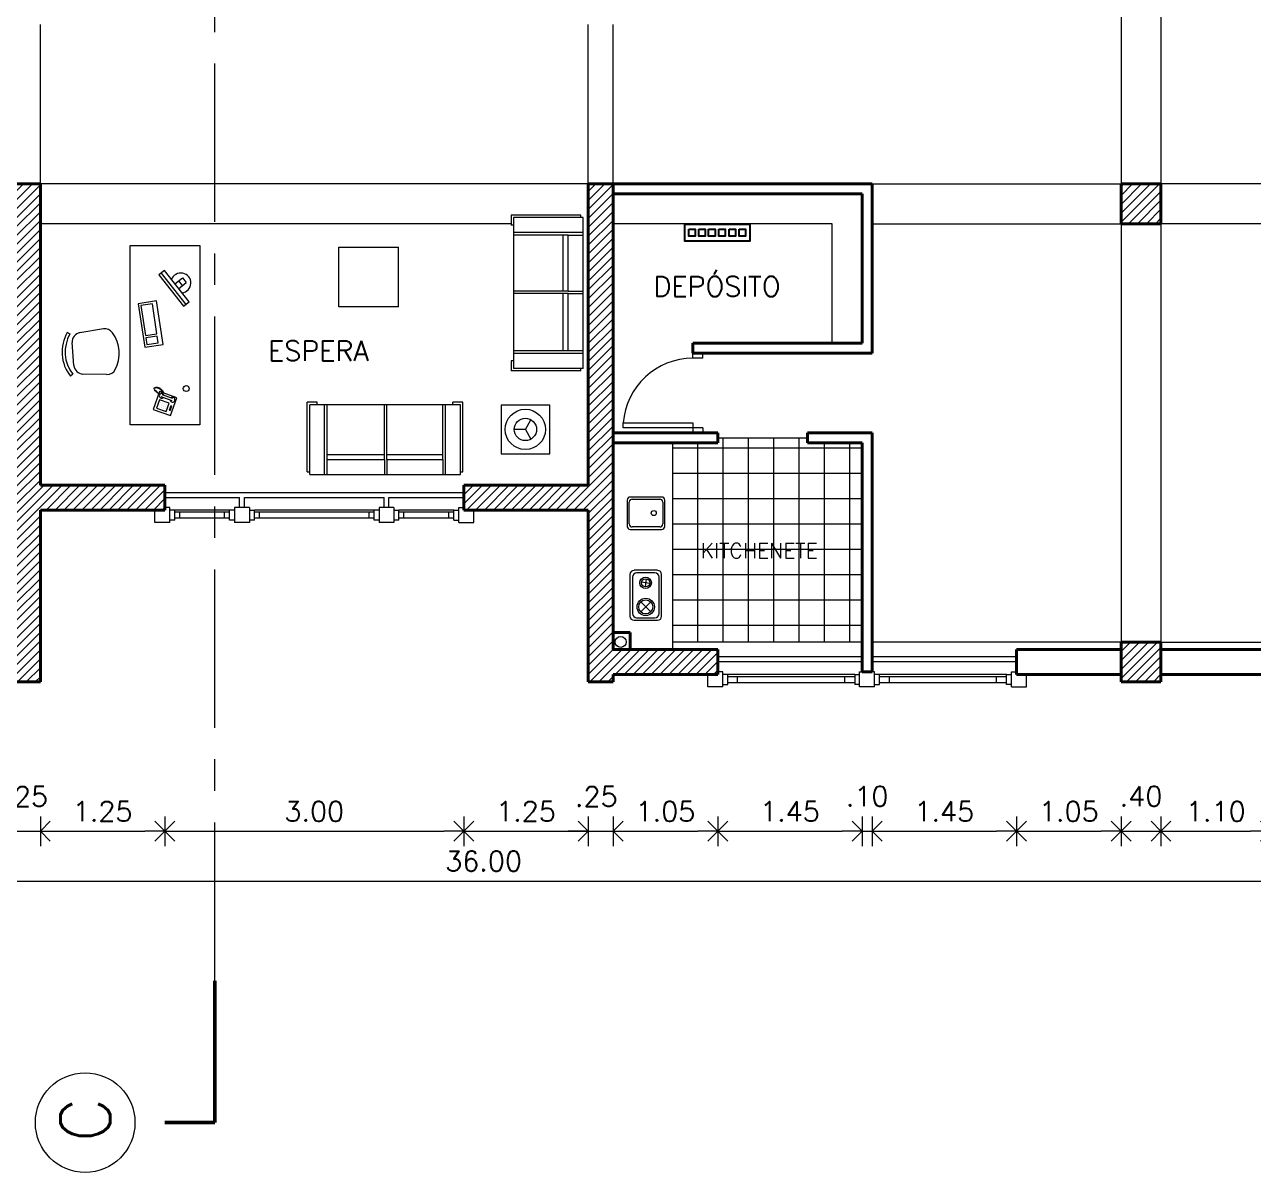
# Model space of a CAD drawing. Extents: x 1018 to 1366, y -109 to 186.
# Drawn here: x 1102.31 to 1114.64, y 107.49 to 119.02 of the extents above; entities that cross this region are included whole.
import ezdxf

# ---------------------------------------------------------------- set-up
doc = ezdxf.new("R2010")
doc.units = 0
doc.header["$LTSCALE"] = 0.5
doc.linetypes.add('CENTER', pattern=[50.8, 31.75, -6.35, 6.35, -6.35])
doc.layers.get('0').update_dxf_attribs({"linetype": 'CONTINUOUS'})
doc.layers.get('Defpoints').update_dxf_attribs({"linetype": 'CONTINUOUS'})
for name, color, linetype, lineweight in [('Acotaciones', 9, 'CONTINUOUS', 9), ('Carpintería', 55, 'CONTINUOUS', 20), ('Detalles .05', 243, 'CONTINUOUS', 5), ('Detalles 01', 8, 'CONTINUOUS', 9), ('Equipamiento fijo', 31, 'CONTINUOUS', 13), ('Equipamiento movil', 33, 'CONTINUOUS', 9), ('Muros corte', 7, 'CONTINUOUS', 40), ('Punta 015', 64, 'CONTINUOUS', 13), ('Punta 02', 11, 'CONTINUOUS', 20), ('Punta 05', 52, 'CONTINUOUS', 50), ('Tratamiento pisos', 251, 'CONTINUOUS', 9)]:
    doc.layers.add(name, color=color, linetype=linetype, lineweight=lineweight)
doc.layers.add('Cableado', color=100, linetype='CONTINUOUS')
doc.styles.add('Texto 1.5 mm', font='simplex.shx', dxfattribs={"height": 0.15})
doc.styles.add('Texto 2 mm', font='simplex.shx', dxfattribs={"height": 0.2})
doc.styles.add('Texto 5 mm', font='simplex.shx', dxfattribs={"height": 0.5})
doc.dimstyles.new('Primera línea', dxfattribs={"dimscale": 0, "dimtxt": 0.2, "dimasz": 0.2, "dimexe": 0.15, "dimexo": 0, "dimgap": 0.1, "dimtad": 1, "dimzin": 4, "dimdsep": 46, "dimtxsty": 'Texto 2 mm', "dimblk": 'OPEN90', "dimcen": 2.5, "dimclrd": 256, "dimclre": 256, "dimclrt": 256, "dimadec": 0, "dimazin": 0, "dimtfac": 1, "dimtmove": 2, "dimatfit": 3, "dimldrblk": 'OPEN90', "dimfxl": 1, "dimtolj": 1, "dimtzin": 0, "dimlwd": -1, "dimlwe": -1, "dimarcsym": 0})
doc.dimstyles.new('Segunda línea', dxfattribs={"dimscale": 0, "dimtxt": 0.2, "dimasz": 0.2, "dimexe": 0.15, "dimexo": 0.5, "dimgap": 0.1, "dimtad": 1, "dimzin": 4, "dimdsep": 46, "dimtxsty": 'Texto 2 mm', "dimblk": 'OPEN90', "dimcen": 2.5, "dimclrd": 256, "dimclre": 256, "dimclrt": 256, "dimadec": 0, "dimazin": 0, "dimtfac": 1, "dimtmove": 2, "dimatfit": 3, "dimldrblk": 'OPEN90', "dimfxl": 1, "dimtolj": 1, "dimtzin": 0, "dimlwd": -1, "dimlwe": -1, "dimarcsym": 0})
pattern_1 = [(45, (-1.931384, 0.21057), (-0.0449012806, 0.0449012806), [])]

# ---------------------------------------------------------------- blocks, each defined once
blk = doc.blocks.new('Velador planta')
for q in [(-4.33, 2.5), (4.33, 2.5), (0, -5)]:
    blk.add_line((0, 0), q)
for radius in [9, 5]:
    blk.add_circle((0, 0), radius)
blk = doc.blocks.new('TELEFONO')
at = {"layer": 'Detalles .05'}
for p, q in [((0.139, 0.134), (-0.098, 0.134)), ((-0.098, 0.134), (-0.098, -0.099)), ((-0.071, 0.089), (-0.071, -0.055)), ((-0.043, 0.089), (-0.043, -0.055)), ((0.108, 0.063), (0, 0.063)), ((0, 0.063), (0, -0.063)), ((0.081, 0.108), (0.023, 0.108)), ((0.023, 0.108), (0.023, 0.094)), ((0.023, 0.094), (0.081, 0.094)), ((0.027, 0.041), (0.027, 0.041)), ((0.027, 0.014), (0.027, 0.014)), ((0.054, 0.041), (0.054, 0.041)), ((0.054, 0.014), (0.054, 0.014)), ((0.081, 0.094), (0.081, 0.108)), ((0.081, 0.041), (0.081, 0.041)), ((0.081, 0.014), (0.081, 0.014)), ((0.108, -0.063), (0.108, 0.063)), ((0.139, -0.099), (0.139, 0.134)), ((-0.129, -0.104), (-0.147, -0.11)), ((-0.129, -0.116), (-0.147, -0.121)), ((-0.129, -0.127), (-0.147, -0.133)), ((-0.129, -0.139), (-0.147, -0.145)), ((-0.124, -0.093), (-0.141, -0.098)), ((-0.124, -0.15), (-0.141, -0.156)), ((-0.118, -0.081), (-0.135, -0.087)), ((-0.112, -0.07), (-0.129, -0.075)), ((-0.106, -0.058), (-0.124, -0.064)), ((-0.101, -0.047), (-0.118, -0.052)), ((-0.083, -0.145), (-0.101, -0.15)), ((-0.098, -0.099), (0.139, -0.099)), ((-0.078, -0.133), (-0.095, -0.139)), ((-0.072, -0.121), (-0.089, -0.127)), ((-0.067, -0.083), (-0.078, -0.116)), ((0, -0.063), (0.108, -0.063)), ((0.027, -0.013), (0.027, -0.013)), ((0.027, -0.04), (0.027, -0.04)), ((0.054, -0.013), (0.054, -0.013)), ((0.054, -0.04), (0.054, -0.04)), ((0.081, -0.013), (0.081, -0.013)), ((0.081, -0.04), (0.081, -0.04)), ((-0.118, -0.162), (-0.135, -0.168)), ((-0.104, -0.17), (-0.122, -0.176)), ((-0.089, -0.156), (-0.106, -0.162))]:
    blk.add_line(p, q, dxfattribs=at)
for centre, start, end in [((-0.057, 0.089), 298.4915, 241.5085), ((-0.057, -0.055), 118.4915, 61.5085)]:
    blk.add_arc(centre, 0.0302, start, end, dxfattribs=at)
blk = doc.blocks.new('RECTANG')
for p, q in [((1, 1), (0, 1)), ((0, 1), (0, 0)), ((1, 0), (1, 1)), ((0, 0), (1, 0))]:
    blk.add_line(p, q)
blk = doc.blocks.new('KEYBOARD', base_point=(60, 294))
for p, xscale, yscale, zscale in [((60, 294), 19, 8, 19), ((61, 295), 13, 5, 13), ((75, 295), 3, 5, 3)]:
    blk.add_blockref('RECTANG', p, dxfattribs=dict(xscale=xscale, yscale=yscale, zscale=zscale))
blk = doc.blocks.new('silla compu')
for p, q in [((-0.198, 0.131), (-0.215, -0.107)), ((0.255, 0.058), (0.197, -0.173)), ((-0.225, -0.207), (-0.247, -0.23)), ((0.092, -0.242), (-0.137, -0.206)), ((0.175, -0.271), (0.188, -0.3))]:
    blk.add_line(p, q)
for centre, radius, start, end in [((-0.105, 0.124), 0.0936, 112.4967, 175.8734), ((-0.005, -0.116), 0.354, 49.3107, 112.4967), ((0.175, 0.085), 0.0838, 341.6928, 53.5518), ((-0.122, -0.113), 0.0936, 175.8734, 260.9037), ((0.022, 0.055), 0.392, 226.6455, 295.1618), ((0.022, 0.055), 0.361, 226.6972, 295.1102), ((0.098, -0.138), 0.105, 266.1879, 340.6498)]:
    blk.add_arc(centre, radius, start, end)
blk = doc.blocks.new('_Open90')
at = {"color": 0, "linetype": 'ByBlock', "lineweight": -2}
for p, q in [((0, 0), (-1, 0)), ((-0.5, 0.5), (0, 0)), ((0, 0), (-0.5, -0.5))]:
    blk.add_line(p, q, dxfattribs=at)
blk = doc.blocks.new('*D221')
at = {"layer": 'Acotaciones', "transparency": 16777216}
for p, q in [((1102.464, 111.066), (1102.464, 110.766)), ((1103.714, 111.066), (1103.714, 110.766)), ((1102.664, 110.916), (1103.514, 110.916))]:
    blk.add_line(p, q, dxfattribs=at)
at = {"layer": 'Defpoints', "color": 0, "transparency": 16777216}
for p in [(1102.464, 111.066), (1103.714, 111.066), (1103.714, 110.916)]:
    blk.add_point(p, dxfattribs=at)
at = {"layer": 'Acotaciones', "transparency": 16777216, "xscale": 0.2, "yscale": 0.2, "zscale": 0.2, "rotation": 180}
blk.add_blockref('_Open90', (1102.464, 110.916), dxfattribs=at)
at = {"layer": 'Acotaciones', "transparency": 16777216, "xscale": 0.2, "yscale": 0.2, "zscale": 0.2}
blk.add_blockref('_Open90', (1103.714, 110.916), dxfattribs=at)
at = {"layer": 'Acotaciones', "transparency": 16777216, "insert": (1103.089, 111.116), "char_height": 0.2, "attachment_point": 5, "style": 'Texto 2 mm'}
blk.add_mtext('\\A1;1.25', dxfattribs=at)
blk = doc.blocks.new('*D222')
at = {"layer": 'Acotaciones', "transparency": 16777216}
for p, q in [((1103.714, 111.066), (1103.714, 110.766)), ((1106.714, 111.066), (1106.714, 110.766)), ((1103.914, 110.916), (1106.514, 110.916))]:
    blk.add_line(p, q, dxfattribs=at)
at = {"layer": 'Defpoints', "color": 0, "transparency": 16777216}
for p in [(1103.714, 111.066), (1106.714, 111.066), (1106.714, 110.916)]:
    blk.add_point(p, dxfattribs=at)
at = {"layer": 'Acotaciones', "transparency": 16777216, "xscale": 0.2, "yscale": 0.2, "zscale": 0.2, "rotation": 180}
blk.add_blockref('_Open90', (1103.714, 110.916), dxfattribs=at)
at = {"layer": 'Acotaciones', "transparency": 16777216, "xscale": 0.2, "yscale": 0.2, "zscale": 0.2}
blk.add_blockref('_Open90', (1106.714, 110.916), dxfattribs=at)
at = {"layer": 'Acotaciones', "transparency": 16777216, "insert": (1105.214, 111.116), "char_height": 0.2, "attachment_point": 5, "style": 'Texto 2 mm'}
blk.add_mtext('\\A1;3.00', dxfattribs=at)
blk = doc.blocks.new('*D223')
at = {"layer": 'Acotaciones', "transparency": 16777216}
for p, q in [((1106.714, 111.066), (1106.714, 110.766)), ((1107.964, 111.066), (1107.964, 110.766)), ((1106.914, 110.916), (1107.764, 110.916))]:
    blk.add_line(p, q, dxfattribs=at)
at = {"layer": 'Defpoints', "color": 0, "transparency": 16777216}
for p in [(1106.714, 111.066), (1107.964, 111.066), (1107.964, 110.916)]:
    blk.add_point(p, dxfattribs=at)
at = {"layer": 'Acotaciones', "transparency": 16777216, "xscale": 0.2, "yscale": 0.2, "zscale": 0.2, "rotation": 180}
blk.add_blockref('_Open90', (1106.714, 110.916), dxfattribs=at)
at = {"layer": 'Acotaciones', "transparency": 16777216, "xscale": 0.2, "yscale": 0.2, "zscale": 0.2}
blk.add_blockref('_Open90', (1107.964, 110.916), dxfattribs=at)
at = {"layer": 'Acotaciones', "transparency": 16777216, "insert": (1107.339, 111.116), "char_height": 0.2, "attachment_point": 5, "style": 'Texto 2 mm'}
blk.add_mtext('\\A1;1.25', dxfattribs=at)
blk = doc.blocks.new('*D224')
at = {"layer": 'Acotaciones', "transparency": 16777216}
for p, q in [((1108.214, 111.066), (1108.214, 110.766)), ((1109.264, 111.066), (1109.264, 110.766)), ((1108.414, 110.916), (1109.064, 110.916))]:
    blk.add_line(p, q, dxfattribs=at)
at = {"layer": 'Defpoints', "color": 0, "transparency": 16777216}
for p in [(1108.214, 111.066), (1109.264, 111.066), (1109.264, 110.916)]:
    blk.add_point(p, dxfattribs=at)
at = {"layer": 'Acotaciones', "transparency": 16777216, "xscale": 0.2, "yscale": 0.2, "zscale": 0.2, "rotation": 180}
blk.add_blockref('_Open90', (1108.214, 110.916), dxfattribs=at)
at = {"layer": 'Acotaciones', "transparency": 16777216, "xscale": 0.2, "yscale": 0.2, "zscale": 0.2}
blk.add_blockref('_Open90', (1109.264, 110.916), dxfattribs=at)
at = {"layer": 'Acotaciones', "transparency": 16777216, "insert": (1108.739, 111.116), "char_height": 0.2, "attachment_point": 5, "style": 'Texto 2 mm'}
blk.add_mtext('\\A1;1.05', dxfattribs=at)
blk = doc.blocks.new('*D225')
at = {"layer": 'Acotaciones', "transparency": 16777216}
for p, q in [((1109.264, 111.066), (1109.264, 110.766)), ((1110.714, 111.066), (1110.714, 110.766)), ((1109.464, 110.916), (1110.514, 110.916))]:
    blk.add_line(p, q, dxfattribs=at)
at = {"layer": 'Defpoints', "color": 0, "transparency": 16777216}
for p in [(1109.264, 111.066), (1110.714, 111.066), (1110.714, 110.916)]:
    blk.add_point(p, dxfattribs=at)
at = {"layer": 'Acotaciones', "transparency": 16777216, "xscale": 0.2, "yscale": 0.2, "zscale": 0.2, "rotation": 180}
blk.add_blockref('_Open90', (1109.264, 110.916), dxfattribs=at)
at = {"layer": 'Acotaciones', "transparency": 16777216, "xscale": 0.2, "yscale": 0.2, "zscale": 0.2}
blk.add_blockref('_Open90', (1110.714, 110.916), dxfattribs=at)
at = {"layer": 'Acotaciones', "transparency": 16777216, "insert": (1109.989, 111.116), "char_height": 0.2, "attachment_point": 5, "style": 'Texto 2 mm'}
blk.add_mtext('\\A1;1.45', dxfattribs=at)
blk = doc.blocks.new('*D226')
at = {"layer": 'Acotaciones', "transparency": 16777216}
for p, q in [((1110.814, 111.066), (1110.814, 110.766)), ((1112.264, 111.066), (1112.264, 110.766)), ((1111.014, 110.916), (1112.064, 110.916))]:
    blk.add_line(p, q, dxfattribs=at)
at = {"layer": 'Defpoints', "color": 0, "transparency": 16777216}
for p in [(1110.814, 111.066), (1112.264, 111.066), (1112.264, 110.916)]:
    blk.add_point(p, dxfattribs=at)
at = {"layer": 'Acotaciones', "transparency": 16777216, "xscale": 0.2, "yscale": 0.2, "zscale": 0.2, "rotation": 180}
blk.add_blockref('_Open90', (1110.814, 110.916), dxfattribs=at)
at = {"layer": 'Acotaciones', "transparency": 16777216, "xscale": 0.2, "yscale": 0.2, "zscale": 0.2}
blk.add_blockref('_Open90', (1112.264, 110.916), dxfattribs=at)
at = {"layer": 'Acotaciones', "transparency": 16777216, "insert": (1111.539, 111.116), "char_height": 0.2, "attachment_point": 5, "style": 'Texto 2 mm'}
blk.add_mtext('\\A1;1.45', dxfattribs=at)
blk = doc.blocks.new('*D227')
at = {"layer": 'Acotaciones', "transparency": 16777216}
for p, q in [((1112.264, 111.066), (1112.264, 110.766)), ((1113.314, 111.066), (1113.314, 110.766)), ((1112.464, 110.916), (1113.114, 110.916))]:
    blk.add_line(p, q, dxfattribs=at)
at = {"layer": 'Defpoints', "color": 0, "transparency": 16777216}
for p in [(1112.264, 111.066), (1113.314, 111.066), (1113.314, 110.916)]:
    blk.add_point(p, dxfattribs=at)
at = {"layer": 'Acotaciones', "transparency": 16777216, "xscale": 0.2, "yscale": 0.2, "zscale": 0.2, "rotation": 180}
blk.add_blockref('_Open90', (1112.264, 110.916), dxfattribs=at)
at = {"layer": 'Acotaciones', "transparency": 16777216, "xscale": 0.2, "yscale": 0.2, "zscale": 0.2}
blk.add_blockref('_Open90', (1113.314, 110.916), dxfattribs=at)
at = {"layer": 'Acotaciones', "transparency": 16777216, "insert": (1112.789, 111.116), "char_height": 0.2, "attachment_point": 5, "style": 'Texto 2 mm'}
blk.add_mtext('\\A1;1.05', dxfattribs=at)
blk = doc.blocks.new('*D228')
at = {"layer": 'Acotaciones', "transparency": 16777216}
for p, q in [((1113.714, 111.066), (1113.714, 110.766)), ((1114.814, 111.066), (1114.814, 110.766)), ((1113.914, 110.916), (1114.614, 110.916))]:
    blk.add_line(p, q, dxfattribs=at)
at = {"layer": 'Defpoints', "color": 0, "transparency": 16777216}
for p in [(1113.714, 111.066), (1114.814, 111.066), (1114.814, 110.916)]:
    blk.add_point(p, dxfattribs=at)
at = {"layer": 'Acotaciones', "transparency": 16777216, "xscale": 0.2, "yscale": 0.2, "zscale": 0.2, "rotation": 180}
blk.add_blockref('_Open90', (1113.714, 110.916), dxfattribs=at)
at = {"layer": 'Acotaciones', "transparency": 16777216, "xscale": 0.2, "yscale": 0.2, "zscale": 0.2}
blk.add_blockref('_Open90', (1114.814, 110.916), dxfattribs=at)
at = {"layer": 'Acotaciones', "transparency": 16777216, "insert": (1114.264, 111.116), "char_height": 0.2, "attachment_point": 5, "style": 'Texto 2 mm'}
blk.add_mtext('\\A1;1.10', dxfattribs=at)
blk = doc.blocks.new('*D234')
at = {"layer": 'Acotaciones', "transparency": 16777216}
for p, q in [((1088.914, 110.566), (1088.914, 110.266)), ((1124.914, 110.566), (1124.914, 110.266)), ((1089.114, 110.416), (1124.714, 110.416))]:
    blk.add_line(p, q, dxfattribs=at)
at = {"layer": 'Defpoints', "color": 0, "transparency": 16777216}
for p in [(1088.914, 111.066), (1124.914, 111.066), (1124.914, 110.416)]:
    blk.add_point(p, dxfattribs=at)
at = {"layer": 'Acotaciones', "transparency": 16777216, "xscale": 0.2, "yscale": 0.2, "zscale": 0.2, "rotation": 180}
blk.add_blockref('_Open90', (1088.914, 110.416), dxfattribs=at)
at = {"layer": 'Acotaciones', "transparency": 16777216, "xscale": 0.2, "yscale": 0.2, "zscale": 0.2}
blk.add_blockref('_Open90', (1124.914, 110.416), dxfattribs=at)
at = {"layer": 'Acotaciones', "transparency": 16777216, "insert": (1106.914, 110.616), "char_height": 0.2, "attachment_point": 5, "style": 'Texto 2 mm'}
blk.add_mtext('\\A1;36.00', dxfattribs=at)

msp = doc.modelspace()

# ---------------------------------------------------------------- hatches: boundary and pattern name
at = {"layer": 'Detalles 01'}
h = msp.add_hatch(dxfattribs=at)
h.set_pattern_fill('ANSI31,_O', color=256, scale=0.02)
h.set_pattern_definition(pattern_1)
h.paths.add_polyline_path([(1102.214, 112.741), (1101.164, 112.741), (1101.164, 112.491), (1102.214, 112.491), (1102.214, 112.416), (1102.464, 112.416), (1102.464, 114.141), (1103.714, 114.141), (1103.714, 114.391), (1102.464, 114.391), (1102.464, 117.416), (1102.214, 117.416)])
h = msp.add_hatch(dxfattribs=at)
h.set_pattern_fill('ANSI31,_O', color=256, scale=0.02)
h.set_pattern_definition(pattern_1)
h.paths.add_polyline_path([(1108.214, 117.416), (1107.964, 117.416), (1107.964, 114.391), (1106.714, 114.391), (1106.714, 114.141), (1107.964, 114.141), (1107.964, 112.416), (1108.214, 112.416), (1108.214, 112.491), (1109.264, 112.491), (1109.264, 112.741), (1108.214, 112.741)])
h = msp.add_hatch(dxfattribs=at)
h.set_pattern_fill('ANSI31', color=256, scale=0.02, style=0)
h.set_pattern_definition(pattern_1)
h.paths.add_polyline_path([(1113.314, 117.416), (1113.314, 117.016), (1113.714, 117.016), (1113.714, 117.416)])
h = msp.add_hatch(dxfattribs=at)
h.set_pattern_fill('ANSI31', color=256, scale=0.02, style=0)
h.set_pattern_definition(pattern_1)
h.paths.add_polyline_path([(1113.714, 112.416), (1113.714, 112.816), (1113.314, 112.816), (1113.314, 112.416)])
at = {"layer": 'Tratamiento pisos'}
h = msp.add_hatch(dxfattribs=at)
h.set_pattern_fill('NET,_I', color=256, scale=0.08, angle=-90, style=2)
h.set_pattern_definition([(270, (-1.93138, 0.21057), (0.254, -4e-17), []), (0, (-1.93138, 0.21057), (6e-17, 0.254), [])])
h.paths.add_polyline_path([(1109.264, 114.866), (1109.264, 114.816), (1108.814, 114.816), (1108.814, 112.816), (1110.689, 112.816), (1110.714, 112.816), (1110.714, 114.816), (1110.164, 114.816), (1110.164, 114.866)])

# ---------------------------------------------------------------- linework, layer by layer
at = {"layer": 'Acotaciones'}
for p, q in [((1110.714, 111.066), (1110.714, 110.766)), ((1110.814, 111.066), (1110.814, 110.766)), ((1102.214, 110.916), (1102.714, 110.916)), ((1107.714, 110.916), (1108.214, 110.916)), ((1110.714, 110.916), (1110.814, 110.916)), ((1113.314, 110.916), (1113.414, 111.016)), ((1113.314, 110.916), (1113.714, 110.916)), ((1113.414, 110.816), (1113.314, 110.916)), ((1113.714, 110.916), (1113.614, 111.016)), ((1113.614, 110.816), (1113.714, 110.916))]:
    msp.add_line(p, q, dxfattribs=at)
at = {"layer": 'Cableado'}
for points in [[(1108.934, 117.012), (1109.588, 117.012), (1109.588, 116.842), (1108.934, 116.842)], [(1108.973, 116.961), (1109.037, 116.961), (1109.037, 116.891), (1108.973, 116.891)], [(1109.074, 116.961), (1109.138, 116.961), (1109.138, 116.891), (1109.074, 116.891)], [(1109.173, 116.961), (1109.237, 116.961), (1109.237, 116.891), (1109.173, 116.891)], [(1109.274, 116.961), (1109.338, 116.961), (1109.338, 116.891), (1109.274, 116.891)], [(1109.379, 116.961), (1109.443, 116.961), (1109.443, 116.891), (1109.379, 116.891)], [(1109.48, 116.961), (1109.544, 116.961), (1109.544, 116.891), (1109.48, 116.891)]]:
    msp.add_lwpolyline(points, close=True, dxfattribs=at)
at = {"layer": 'Carpintería'}
for p, q in [((1109.014, 115.666), (1109.014, 115.716)), ((1109.114, 115.666), (1109.114, 115.716)), ((1109.114, 115.666), (1109.014, 115.666)), ((1108.314, 114.966), (1108.314, 115.016)), ((1108.314, 115.016), (1109.014, 115.016)), ((1109.014, 115.016), (1109.014, 114.966)), ((1109.014, 114.966), (1108.314, 114.966)), ((1109.114, 114.966), (1109.014, 114.966)), ((1109.014, 114.966), (1109.014, 114.916)), ((1109.114, 114.966), (1109.114, 114.916)), ((1103.614, 114.016), (1103.614, 114.141)), ((1103.764, 114.166), (1103.714, 114.166)), ((1103.764, 114.016), (1103.764, 114.166)), ((1103.814, 114.141), (1103.764, 114.141)), ((1103.814, 114.041), (1103.814, 114.141)), ((1104.364, 114.121), (1103.814, 114.121)), ((1103.864, 114.061), (1103.864, 114.121)), ((1104.314, 114.061), (1104.314, 114.121)), ((1104.364, 114.041), (1104.364, 114.141)), ((1104.414, 114.141), (1104.364, 114.141)), ((1104.564, 114.166), (1104.414, 114.166)), ((1104.414, 114.166), (1104.414, 114.016)), ((1104.564, 114.166), (1104.564, 114.016)), ((1104.564, 114.141), (1104.614, 114.141)), ((1104.614, 114.041), (1104.614, 114.141)), ((1105.814, 114.121), (1104.614, 114.121)), ((1104.664, 114.061), (1104.664, 114.121)), ((1105.764, 114.061), (1105.764, 114.121)), ((1105.864, 114.141), (1105.814, 114.141)), ((1105.814, 114.041), (1105.814, 114.141)), ((1106.014, 114.166), (1105.864, 114.166)), ((1105.864, 114.166), (1105.864, 114.016)), ((1106.014, 114.166), (1106.014, 114.016)), ((1106.014, 114.141), (1106.064, 114.141)), ((1106.064, 114.041), (1106.064, 114.141)), ((1106.614, 114.121), (1106.064, 114.121)), ((1106.114, 114.061), (1106.114, 114.121)), ((1106.564, 114.061), (1106.564, 114.121)), ((1106.614, 114.041), (1106.614, 114.141)), ((1106.614, 114.141), (1106.664, 114.141)), ((1106.664, 114.016), (1106.664, 114.166)), ((1106.664, 114.166), (1106.714, 114.166)), ((1106.814, 114.016), (1106.814, 114.141)), ((1103.764, 114.016), (1103.614, 114.016)), ((1103.814, 114.041), (1103.764, 114.041)), ((1104.364, 114.061), (1103.814, 114.061)), ((1104.414, 114.041), (1104.364, 114.041)), ((1104.564, 114.016), (1104.414, 114.016)), ((1104.614, 114.041), (1104.564, 114.041)), ((1105.814, 114.061), (1104.614, 114.061)), ((1105.864, 114.041), (1105.814, 114.041)), ((1106.014, 114.016), (1105.864, 114.016)), ((1106.064, 114.041), (1106.014, 114.041)), ((1106.614, 114.061), (1106.064, 114.061)), ((1106.614, 114.041), (1106.664, 114.041)), ((1106.664, 114.016), (1106.814, 114.016)), ((1109.314, 112.516), (1109.264, 112.516)), ((1109.314, 112.366), (1109.314, 112.516)), ((1110.689, 112.366), (1110.689, 112.516)), ((1110.689, 112.516), (1110.714, 112.516)), ((1110.839, 112.516), (1110.814, 112.516)), ((1110.839, 112.366), (1110.839, 112.516)), ((1112.214, 112.366), (1112.214, 112.516)), ((1112.214, 112.516), (1112.264, 112.516)), ((1109.164, 112.366), (1109.164, 112.491)), ((1109.364, 112.491), (1109.314, 112.491)), ((1109.314, 112.391), (1109.364, 112.391)), ((1109.364, 112.391), (1109.364, 112.491)), ((1109.364, 112.471), (1110.639, 112.471)), ((1109.364, 112.411), (1110.639, 112.411)), ((1109.464, 112.411), (1109.464, 112.471)), ((1110.539, 112.411), (1110.539, 112.471)), ((1110.639, 112.491), (1110.639, 112.391)), ((1110.639, 112.491), (1110.689, 112.491)), ((1110.689, 112.391), (1110.639, 112.391)), ((1110.889, 112.491), (1110.839, 112.491)), ((1110.839, 112.391), (1110.889, 112.391)), ((1110.889, 112.391), (1110.889, 112.491)), ((1110.889, 112.471), (1112.164, 112.471)), ((1110.889, 112.411), (1112.164, 112.411)), ((1110.989, 112.411), (1110.989, 112.471)), ((1112.064, 112.411), (1112.064, 112.471)), ((1112.164, 112.391), (1112.164, 112.491)), ((1112.164, 112.491), (1112.214, 112.491)), ((1112.214, 112.391), (1112.164, 112.391)), ((1112.364, 112.366), (1112.364, 112.491)), ((1109.314, 112.366), (1109.164, 112.366)), ((1110.839, 112.366), (1110.689, 112.366)), ((1112.214, 112.366), (1112.364, 112.366))]:
    msp.add_line(p, q, dxfattribs=at)
at = {"layer": 'Detalles 01', "linetype": 'CENTER', "ltscale": 0.1}
msp.add_line((1104.214, 109.416), (1104.214, 119.954), dxfattribs=at)
at = {"layer": 'Detalles 01'}
for p, q in [((1103.714, 114.316), (1106.714, 114.316)), ((1103.714, 114.266), (1104.464, 114.266)), ((1104.464, 114.166), (1104.464, 114.266)), ((1104.514, 114.166), (1104.514, 114.266)), ((1104.514, 114.266), (1105.914, 114.266)), ((1105.914, 114.166), (1105.914, 114.266)), ((1105.964, 114.166), (1105.964, 114.266)), ((1105.964, 114.266), (1106.714, 114.266)), ((1104.364, 114.141), (1103.814, 114.141)), ((1105.814, 114.141), (1104.614, 114.141)), ((1106.614, 114.141), (1106.064, 114.141)), ((1110.714, 112.666), (1109.264, 112.666)), ((1112.264, 112.666), (1110.814, 112.666)), ((1110.714, 112.616), (1109.264, 112.616)), ((1112.264, 112.616), (1110.814, 112.616)), ((1110.639, 112.491), (1109.364, 112.491)), ((1112.164, 112.491), (1110.889, 112.491))]:
    msp.add_line(p, q, dxfattribs=at)
msp.add_circle((1108.29, 112.817), 0.055, dxfattribs=at)
msp.add_arc((1109.016, 114.962), 0.703, 90.1171, 175.6407, dxfattribs=at)
at = {"layer": 'Equipamiento fijo'}
for p, q in [((1110.414, 117.016), (1108.214, 117.016)), ((1110.414, 115.816), (1110.414, 117.016)), ((1108.814, 112.741), (1108.814, 114.816))]:
    msp.add_line(p, q, dxfattribs=at)
at = {"layer": 'Equipamiento movil'}
for p, q in [((1107.889, 117.102), (1107.189, 117.102)), ((1107.189, 117.102), (1107.189, 117.002)), ((1107.914, 117.077), (1107.214, 117.077)), ((1107.214, 117.077), (1107.214, 116.927)), ((1107.889, 117.077), (1107.889, 117.102)), ((1107.914, 115.564), (1107.914, 117.077)), ((1107.214, 117.002), (1107.189, 117.002)), ((1107.214, 116.927), (1107.214, 115.564)), ((1107.914, 116.927), (1107.214, 116.927)), ((1107.764, 116.902), (1107.214, 116.902)), ((1107.714, 116.339), (1107.714, 116.902)), ((1107.764, 116.339), (1107.764, 116.902)), ((1107.764, 116.902), (1107.914, 116.902)), ((1103.364, 114.996), (1103.364, 116.796)), ((1103.364, 116.796), (1104.064, 116.796)), ((1104.064, 116.796), (1104.064, 114.996)), ((1105.461, 116.18), (1105.461, 116.78)), ((1105.461, 116.78), (1106.061, 116.78)), ((1106.061, 116.18), (1106.061, 116.78)), ((1103.709, 116.545), (1103.654, 116.502)), ((1103.654, 116.502), (1103.902, 116.188)), ((1103.678, 116.521), (1103.925, 116.206)), ((1103.957, 116.231), (1103.709, 116.545)), ((1103.815, 116.412), (1103.892, 116.472)), ((1103.892, 116.472), (1103.929, 116.425)), ((1103.852, 116.364), (1103.929, 116.425)), ((1103.891, 116.395), (1103.854, 116.443)), ((1107.764, 116.339), (1107.214, 116.339)), ((1107.764, 116.339), (1107.214, 116.339)), ((1107.764, 116.339), (1107.914, 116.339)), ((1103.902, 116.188), (1103.957, 116.231)), ((1107.764, 116.314), (1107.214, 116.314)), ((1107.714, 115.739), (1107.714, 116.314)), ((1107.764, 116.314), (1107.914, 116.314)), ((1107.764, 115.739), (1107.764, 116.314)), ((1106.061, 116.18), (1105.461, 116.18)), ((1107.914, 115.739), (1107.214, 115.739)), ((1107.914, 115.714), (1107.214, 115.714)), ((1107.214, 115.714), (1107.214, 115.564)), ((1107.189, 115.639), (1107.189, 115.539)), ((1107.214, 115.639), (1107.189, 115.639)), ((1107.889, 115.539), (1107.189, 115.539)), ((1107.914, 115.564), (1107.214, 115.564)), ((1107.889, 115.539), (1107.889, 115.564)), ((1105.143, 114.524), (1105.143, 115.224)), ((1105.243, 115.224), (1105.143, 115.224)), ((1105.243, 115.199), (1105.243, 115.224)), ((1106.706, 115.224), (1106.606, 115.224)), ((1106.606, 115.199), (1106.606, 115.224)), ((1106.706, 114.524), (1106.706, 115.224)), ((1106.531, 115.199), (1105.168, 115.199)), ((1105.168, 114.499), (1105.168, 115.199)), ((1105.318, 115.199), (1105.168, 115.199)), ((1105.318, 114.499), (1105.318, 115.199)), ((1105.343, 114.499), (1105.343, 115.199)), ((1105.918, 114.649), (1105.918, 115.199)), ((1105.943, 114.649), (1105.943, 115.199)), ((1105.943, 114.649), (1105.943, 115.199)), ((1106.506, 114.649), (1106.506, 115.199)), ((1106.531, 114.499), (1106.531, 115.199)), ((1106.681, 115.199), (1106.531, 115.199)), ((1106.681, 114.499), (1106.681, 115.199)), ((1107.091, 115.193), (1107.091, 114.707)), ((1107.577, 115.193), (1107.091, 115.193)), ((1107.577, 114.707), (1107.577, 115.193)), ((1104.064, 114.996), (1103.364, 114.996)), ((1105.343, 114.699), (1105.918, 114.699)), ((1105.343, 114.649), (1105.918, 114.649)), ((1105.918, 114.649), (1105.918, 114.499)), ((1105.943, 114.699), (1106.506, 114.699)), ((1105.943, 114.649), (1106.506, 114.649)), ((1105.943, 114.649), (1105.943, 114.499)), ((1106.506, 114.649), (1106.506, 114.499)), ((1107.091, 114.707), (1107.577, 114.707)), ((1105.143, 114.524), (1105.168, 114.524)), ((1105.168, 114.499), (1106.681, 114.499)), ((1106.681, 114.524), (1106.706, 114.524)), ((1108.355, 114.242), (1108.355, 113.977)), ((1108.703, 114.272), (1108.385, 114.272)), ((1108.406, 114.251), (1108.682, 114.251)), ((1108.733, 113.977), (1108.733, 114.242)), ((1108.376, 114.002), (1108.376, 114.221)), ((1108.712, 114.221), (1108.712, 114.002)), ((1108.385, 113.947), (1108.703, 113.947)), ((1108.682, 113.972), (1108.406, 113.972)), ((1108.383, 113.494), (1108.383, 113.076)), ((1108.659, 113.536), (1108.425, 113.536)), ((1108.634, 113.511), (1108.45, 113.511)), ((1108.701, 113.285), (1108.701, 113.494)), ((1108.408, 113.469), (1108.408, 113.101)), ((1108.58, 113.404), (1108.499, 113.416)), ((1108.545, 113.451), (1108.534, 113.37)), ((1108.676, 113.285), (1108.676, 113.469)), ((1108.676, 113.101), (1108.676, 113.285)), ((1108.701, 113.076), (1108.701, 113.285)), ((1108.591, 113.12), (1108.492, 113.219)), ((1108.492, 113.12), (1108.591, 113.219)), ((1108.425, 113.034), (1108.659, 113.034)), ((1108.45, 113.059), (1108.634, 113.059))]:
    msp.add_line(p, q, dxfattribs=at)
for centre, radius in [((1103.928, 115.361), 0.03), ((1108.622, 114.111), 0.0252), ((1108.54, 113.41), 0.0577), ((1108.54, 113.41), 0.041), ((1108.541, 113.169), 0.0871), ((1108.541, 113.169), 0.0703)]:
    msp.add_circle(centre, radius, dxfattribs=at)
for centre, radius, start, end in [((1103.875, 116.421), 0.1, 276.0804, 160.3084), ((1108.385, 114.242), 0.03, 90, 180), ((1108.406, 114.221), 0.03, 90, 180), ((1108.682, 114.221), 0.03, 0, 90), ((1108.703, 114.242), 0.03, 0, 90), ((1108.406, 114.002), 0.03, 180, 270), ((1108.682, 114.002), 0.03, 270, 360), ((1108.385, 113.977), 0.03, 180, 270), ((1108.703, 113.977), 0.03, 270, 360), ((1108.425, 113.494), 0.0418, 90, 180), ((1108.45, 113.469), 0.0418, 90, 180), ((1108.634, 113.469), 0.0418, 0, 90), ((1108.659, 113.494), 0.0418, 0, 90), ((1108.425, 113.076), 0.0418, 180, 270), ((1108.45, 113.101), 0.0418, 180, 270), ((1108.634, 113.101), 0.0418, 270, 0), ((1108.659, 113.076), 0.0418, 270, 0)]:
    msp.add_arc(centre, radius, start, end, dxfattribs=at)
at = {"layer": 'Muros corte'}
for p, q in [((1102.214, 117.416), (1102.464, 117.416)), ((1102.464, 114.391), (1102.464, 117.416)), ((1110.814, 117.416), (1107.964, 117.416)), ((1107.964, 117.416), (1107.964, 114.391)), ((1108.214, 117.416), (1108.214, 112.741)), ((1110.814, 115.716), (1110.814, 117.416)), ((1113.714, 117.416), (1113.314, 117.416)), ((1113.314, 117.016), (1113.314, 117.416)), ((1113.714, 117.016), (1113.714, 117.416)), ((1110.714, 117.316), (1108.214, 117.316)), ((1110.714, 115.816), (1110.714, 117.316)), ((1113.714, 117.016), (1113.314, 117.016)), ((1110.714, 115.816), (1109.014, 115.816)), ((1109.014, 115.716), (1109.014, 115.816)), ((1110.814, 115.716), (1109.014, 115.716)), ((1109.264, 114.916), (1108.214, 114.916)), ((1109.264, 114.816), (1109.264, 114.916)), ((1110.814, 114.916), (1110.164, 114.916)), ((1110.164, 114.816), (1110.164, 114.916)), ((1110.814, 112.516), (1110.814, 114.916)), ((1109.264, 114.816), (1108.214, 114.816)), ((1110.714, 114.816), (1110.164, 114.816)), ((1110.714, 112.516), (1110.714, 114.816)), ((1102.464, 114.391), (1103.714, 114.391)), ((1103.714, 114.391), (1103.714, 114.141)), ((1106.714, 114.141), (1106.714, 114.391)), ((1107.964, 114.391), (1106.714, 114.391)), ((1102.464, 114.141), (1103.714, 114.141)), ((1102.464, 112.416), (1102.464, 114.141)), ((1107.964, 114.141), (1106.714, 114.141)), ((1107.964, 114.141), (1107.964, 112.416)), ((1108.214, 112.911), (1108.384, 112.911)), ((1108.384, 112.741), (1108.384, 112.911)), ((1113.714, 112.816), (1113.314, 112.816)), ((1113.314, 112.416), (1113.314, 112.816)), ((1113.714, 112.816), (1113.714, 112.416)), ((1109.264, 112.741), (1108.214, 112.741)), ((1109.264, 112.491), (1109.264, 112.741)), ((1113.314, 112.741), (1112.264, 112.741)), ((1112.264, 112.491), (1112.264, 112.741)), ((1114.814, 112.741), (1113.714, 112.741)), ((1110.814, 112.516), (1110.714, 112.516)), ((1102.464, 112.416), (1102.214, 112.416)), ((1108.214, 112.416), (1107.964, 112.416)), ((1108.214, 112.416), (1108.214, 112.491)), ((1109.264, 112.491), (1108.214, 112.491)), ((1113.314, 112.491), (1112.264, 112.491)), ((1113.714, 112.416), (1113.314, 112.416)), ((1114.814, 112.491), (1113.714, 112.491))]:
    msp.add_line(p, q, dxfattribs=at)
at = {"layer": 'Punta 02'}
msp.add_circle((1102.914, 107.991), 0.5, dxfattribs=at)
at = {"layer": 'Punta 05'}
for p, q in [((1104.214, 109.416), (1104.214, 107.991)), ((1104.214, 107.991), (1103.714, 107.991))]:
    msp.add_line(p, q, dxfattribs=at)
at = {"layer": 'Tratamiento pisos'}
for p, q in [((1113.314, 123.416), (1113.314, 117.416)), ((1113.714, 123.416), (1113.714, 117.416)), ((1102.464, 117.416), (1102.464, 119.016)), ((1107.964, 117.416), (1107.964, 119.016)), ((1108.214, 117.416), (1108.214, 119.016)), ((1107.964, 117.416), (1102.464, 117.416)), ((1110.814, 117.416), (1113.314, 117.416)), ((1118.914, 117.416), (1113.714, 117.416)), ((1107.189, 117.016), (1102.464, 117.016)), ((1110.814, 117.016), (1113.314, 117.016)), ((1113.314, 117.016), (1113.314, 112.816)), ((1113.714, 117.016), (1113.714, 112.816)), ((1118.914, 117.016), (1113.714, 117.016)), ((1109.264, 114.866), (1110.164, 114.866)), ((1110.714, 112.816), (1108.814, 112.816)), ((1110.689, 112.816), (1108.814, 112.816)), ((1113.314, 112.816), (1110.814, 112.816)), ((1113.714, 112.816), (1118.744, 112.816))]:
    msp.add_line(p, q, dxfattribs=at)

# ---------------------------------------------------------------- block references
at = {"layer": 'Detalles .05', "xscale": 0.8, "yscale": 0.8, "zscale": 0.8, "rotation": 250.4753668543308}
msp.add_blockref('TELEFONO', (1103.708, 115.23), dxfattribs=at)
at = {"layer": 'Equipamiento movil'}
for name, p, xscale, yscale, zscale, rotation in [('KEYBOARD', (1103.447, 116.213), 0.02326153846132683, 0.02326153846132683, 0.02326153846132683, 278.5780346670578), ('Velador planta', (1107.333, 114.951), 0.0225, 0.0225, 0.0225, 270)]:
    msp.add_blockref(name, p, dxfattribs=dict(at, xscale=xscale, yscale=yscale, zscale=zscale, rotation=rotation))
at = {"layer": 'Equipamiento movil', "rotation": 283.1821124609658}
msp.add_blockref('silla compu', (1103.015, 115.737), dxfattribs=at)

# ---------------------------------------------------------------- texts
at = {"layer": 'Acotaciones', "char_height": 0.2, "attachment_point": 5, "style": 'Texto 2 mm'}
for s, insert in [('.25', (1102.327, 111.265)), ('.25', (1108.045, 111.265)), ('\\A1;.10', (1110.764, 111.267)), ('\\A1;.40', (1113.514, 111.267))]:
    msp.add_mtext(s, dxfattribs=dict(at, insert=insert))
at = {"layer": 'Punta 015', "insert": (1109.092, 113.658), "char_height": 0.15, "width": 1.38855, "attachment_point": 7, "style": 'Texto 1.5 mm'}
msp.add_mtext('KITCHENETE', dxfattribs=at)
at = {"layer": 'Punta 02', "char_height": 0.2, "style": 'Texto 2 mm'}
for s, insert, width, attachment_point in [('DEPÓSITO', (1108.618, 116.287), 1.41809, 7), ('ESPERA', (1104.749, 115.84), 1.0557, 1)]:
    msp.add_mtext(s, dxfattribs=dict(at, insert=insert, width=width, attachment_point=attachment_point))
at = {"layer": 'Punta 05', "insert": (1103.165, 107.793), "char_height": 0.5, "width": 0.3999, "attachment_point": 7, "rotation": 90, "style": 'Texto 5 mm'}
msp.add_mtext('C', dxfattribs=at)

# ---------------------------------------------------------------- dimensions: what is measured, and where the dimension line sits
at = {"layer": 'Acotaciones'}
for base, p1, p2, dimstyle, picture, middle in [((1103.714, 110.916), (1102.464, 111.066), (1103.714, 111.066), 'Primera línea', '*D221', (1103.089, 111.116)), ((1106.714, 110.916), (1103.714, 111.066), (1106.714, 111.066), 'Primera línea', '*D222', (1105.214, 111.116)), ((1107.964, 110.916), (1106.714, 111.066), (1107.964, 111.066), 'Primera línea', '*D223', (1107.339, 111.116)), ((1109.264, 110.916), (1108.214, 111.066), (1109.264, 111.066), 'Primera línea', '*D224', (1108.739, 111.116)), ((1110.714, 110.916), (1109.264, 111.066), (1110.714, 111.066), 'Primera línea', '*D225', (1109.989, 111.116)), ((1112.264, 110.916), (1110.814, 111.066), (1112.264, 111.066), 'Primera línea', '*D226', (1111.539, 111.116)), ((1113.314, 110.916), (1112.264, 111.066), (1113.314, 111.066), 'Primera línea', '*D227', (1112.789, 111.116)), ((1114.814, 110.916), (1113.714, 111.066), (1114.814, 111.066), 'Primera línea', '*D228', (1114.264, 111.116)), ((1124.914, 110.416), (1088.914, 111.066), (1124.914, 111.066), 'Segunda línea', '*D234', (1106.914, 110.616))]:
    dim = msp.add_linear_dim(base=base, p1=p1, p2=p2, dimstyle=dimstyle, override={"dimscale": 1}, dxfattribs=at)
    dim.commit()
    dim.dimension.update_dxf_attribs({"geometry": picture, "text_midpoint": middle})

doc.saveas('drawing.dxf')
